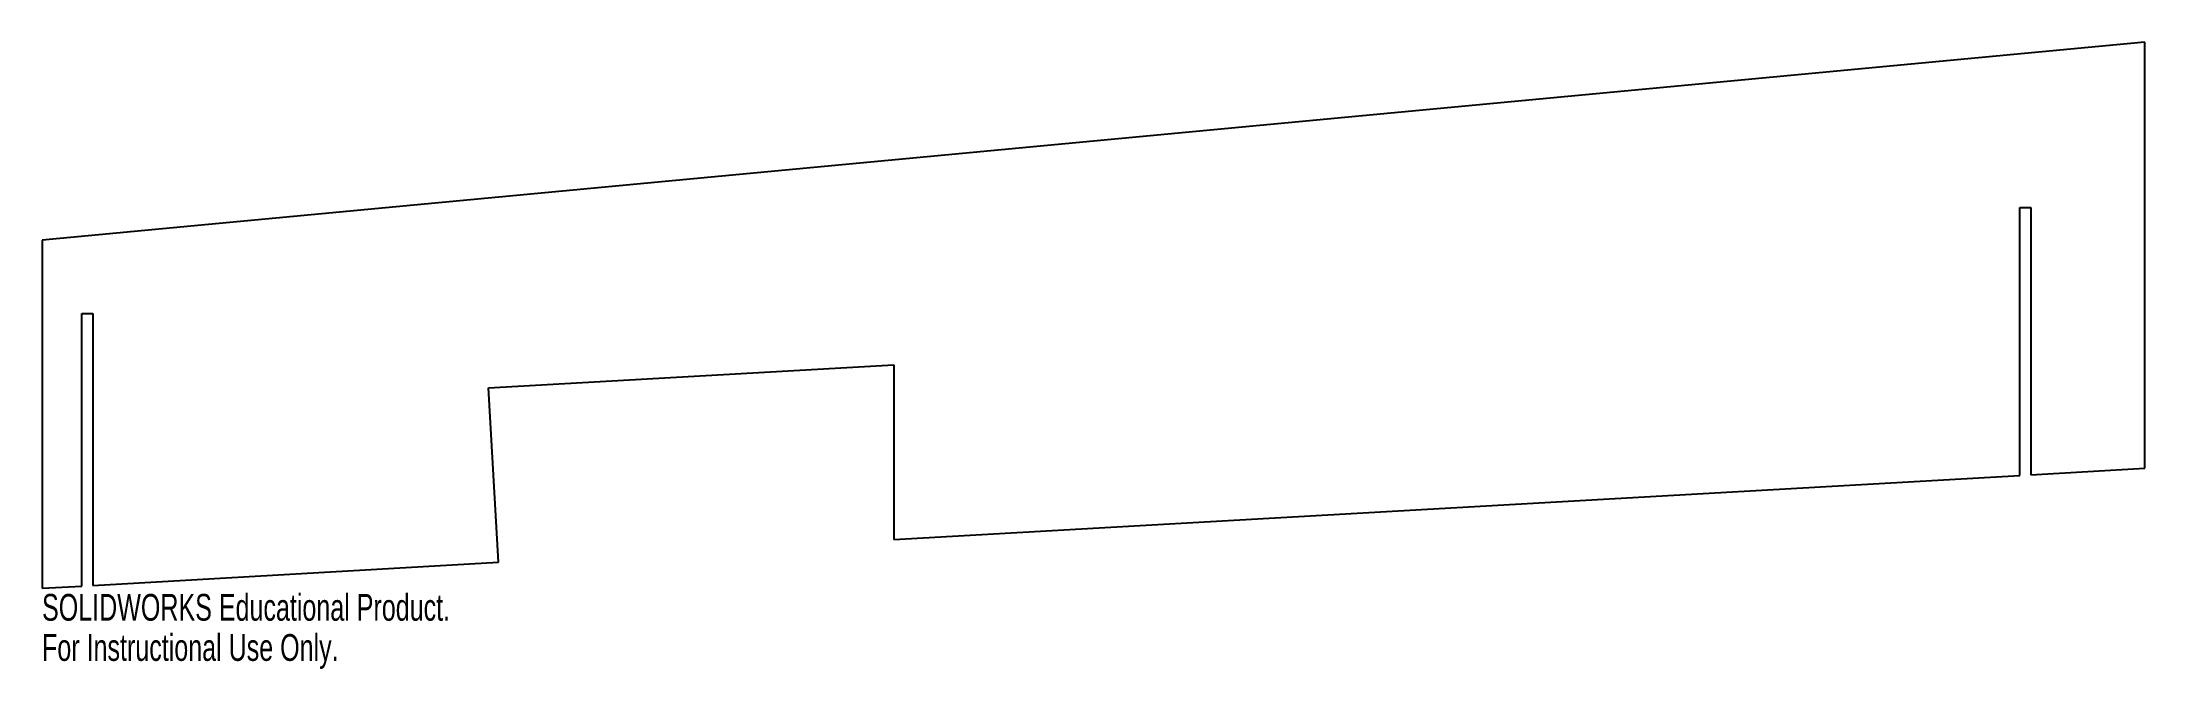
# Model space of a CAD drawing. Header units: millimetres. Extents: x -549 to -170, y 202 to 315.
import ezdxf

# ---------------------------------------------------------------- set-up
doc = ezdxf.new("R2010")
doc.units = ezdxf.units.MM
doc.styles.add('SLDTEXTSTYLE0', font='TXT', dxfattribs={"width": 0.7})

msp = doc.modelspace()

# ---------------------------------------------------------------- linework, layer by layer
at = {"color": 7, "linetype": 'Continuous', "lineweight": 25}
for p, q in [((-169.63, 315.14), (-549.38, 279.39)), ((-169.63, 238.2), (-169.63, 315.14)), ((-192.22, 285.28), (-190.22, 285.28)), ((-192.22, 236.91), (-192.22, 285.28)), ((-190.22, 285.28), (-190.22, 237.03)), ((-549.38, 279.39), (-549.38, 216.52)), ((-542.22, 216.93), (-542.22, 266.16)), ((-542.22, 266.16), (-540.22, 266.16)), ((-540.22, 266.16), (-540.22, 217.04)), ((-468.74, 252.69), (-395.54, 256.87)), ((-395.54, 256.87), (-395.54, 225.3)), ((-466.94, 221.23), (-468.74, 252.69)), ((-395.54, 225.3), (-192.22, 236.91)), ((-190.22, 237.03), (-169.63, 238.2)), ((-540.22, 217.04), (-466.94, 221.23)), ((-549.38, 216.52), (-542.22, 216.93))]:
    msp.add_line(p, q, dxfattribs=at)

# ---------------------------------------------------------------- texts
at = {"color": 7, "linetype": 'Continuous', "char_height": 4.8336, "attachment_point": 1, "style": 'SLDTEXTSTYLE0'}
for s, insert in [('SOLIDWORKS Educational Product.', (-549.38, 215.5)), ('For Instructional Use Only.', (-549.38, 208.25))]:
    msp.add_mtext(s, dxfattribs=dict(at, insert=insert))

doc.saveas('drawing.dxf')
